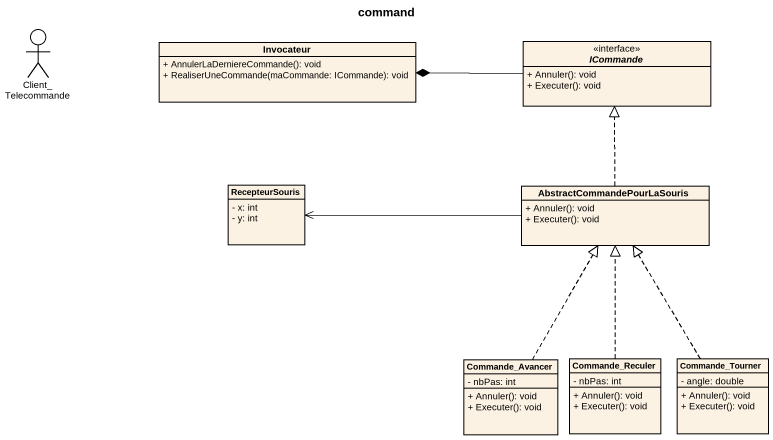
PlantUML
@startuml
title command
allowmixing
hide circle
hide empty members
skinparam classAttributeIconSize 0
actor Client_Telecommande
class Invocateur {
  + AnnulerLaDerniereCommande(): void
  + RealiserUneCommande(maCommande: ICommande): void
}
interface ICommande <<interface>> {
  + Annuler(): void
  + Executer(): void
}
class RecepteurSouris {
  - x: int
  - y: int
}
class AbstractCommandePourLaSouris {
  + Annuler(): void
  + Executer(): void
}
class Commande_Avancer {
  - nbPas: int
  + Annuler(): void
  + Executer(): void
}
class Commande_Reculer {
  - nbPas: int
  + Annuler(): void
  + Executer(): void
}
class Commande_Tourner {
  - angle: double
  + Annuler(): void
  + Executer(): void
}
ICommande -left-* Invocateur
RecepteurSouris <-right- AbstractCommandePourLaSouris
AbstractCommandePourLaSouris .up.|> ICommande
Commande_Avancer .up.|> AbstractCommandePourLaSouris
Commande_Reculer .up.|> AbstractCommandePourLaSouris
Commande_Tourner .up.|> AbstractCommandePourLaSouris
@enduml
